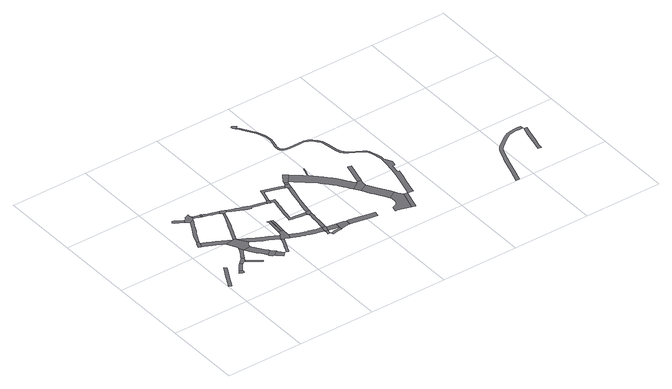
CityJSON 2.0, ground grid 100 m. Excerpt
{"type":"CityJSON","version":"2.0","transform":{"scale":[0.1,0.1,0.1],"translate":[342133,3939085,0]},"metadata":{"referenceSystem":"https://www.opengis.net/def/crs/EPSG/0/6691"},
"CityObjects":{
"road1":{"type":"Road","attributes":{"RoadStructureAttribute.sectionType":"1"},"geometry":[{"type":"MultiSurface","lod":"1","boundaries":[[[0,1,2,3,4,5,6,7,8,9,10,11,12,13,14]]]}]},
"road2":{"type":"Road","geometry":[{"type":"MultiSurface","lod":"1","boundaries":[[[15,16,17,18,19,20,21]]]}]},
"road3":{"type":"Road","attributes":{"RoadStructureAttribute.sectionType":"1"},"geometry":[{"type":"MultiSurface","lod":"1","boundaries":[[[22,23,24,25,26,16,15,27,28,29,30,31]]]}]},
"road4":{"type":"Road","geometry":[{"type":"MultiSurface","lod":"1","boundaries":[[[32,33,34,35,36,37,38,39,40,41]]]}]},
"road5":{"type":"Road","geometry":[{"type":"MultiSurface","lod":"1","boundaries":[[[42,43,44,45,46,47,48,22,31,49,50,51,52]]]}]},
"road6":{"type":"Road","attributes":{"RoadStructureAttribute.sectionType":"1"},"geometry":[{"type":"MultiSurface","lod":"1","boundaries":[[[51,53,54,55,56,57,58,59,60,52]]]}]},
"road7":{"type":"Road","attributes":{"RoadStructureAttribute.sectionType":"1"},"geometry":[{"type":"MultiSurface","lod":"1","boundaries":[[[61,62,63,64,65,66,67,68,69,70,44,43]]]}]},
"road8":{"type":"Road","attributes":{"function":"3","RoadStructureAttribute.sectionType":"1"},"geometry":[{"type":"MultiSurface","lod":"1","boundaries":[[[71,72,73,74,75,76,77,33,32,78,79,80,81,82,83,84,85]]]}]},
"road9":{"type":"Road","attributes":{"RoadStructureAttribute.sectionType":"1"},"geometry":[{"type":"MultiSurface","lod":"1","boundaries":[[[86,87,88,89,90,91,92,93,94,37,36,95,96,97,98,99,100,101,102,103]]]}]},
"road10":{"type":"Road","attributes":{"RoadStructureAttribute.sectionType":"1"},"geometry":[{"type":"MultiSurface","lod":"1","boundaries":[[[104,105,106,107,108,109,110,111]]]}]},
"road11":{"type":"Road","geometry":[{"type":"MultiSurface","lod":"1","boundaries":[[[84,112,113,114,115,66,65,116,117,118,119,120,121,122,123,124,125,85]]]}]},
"road12":{"type":"Road","attributes":{"function":"3","RoadStructureAttribute.sectionType":"1"},"geometry":[{"type":"MultiSurface","lod":"1","boundaries":[[[126,127,128,129,130,131,132,133,134,135,136,137,138,139,140,141,142,143,117,116]]]}]},
"road13":{"type":"Road","geometry":[{"type":"MultiSurface","lod":"1","boundaries":[[[144,145,146,147,148,149,150,151,152,153,104,111,154,155,86,103]]]}]},
"road14":{"type":"Road","geometry":[{"type":"MultiSurface","lod":"1","boundaries":[[[135,134,156,157,158,159,160,161,162]]]}]},
"road15":{"type":"Road","attributes":{"function":"3","RoadStructureAttribute.sectionType":"1"},"geometry":[{"type":"MultiSurface","lod":"1","boundaries":[[[161,163,164,165,166,162]]]}]},
"road16":{"type":"Road","attributes":{"RoadStructureAttribute.sectionType":"1"},"geometry":[{"type":"MultiSurface","lod":"1","boundaries":[[[145,167,168,169,170,171,172,146]]]}]},
"road17":{"type":"Road","geometry":[{"type":"MultiSurface","lod":"1","boundaries":[[[173,174,175,170,169,176,177]]]}]},
"road18":{"type":"Road","attributes":{"RoadStructureAttribute.sectionType":"1"},"geometry":[{"type":"MultiSurface","lod":"1","boundaries":[[[178,179,180,181,182,183,184,185,186,125,124,187,188,189,190,191,192,193,194,195,196]]]}]},
"road19":{"type":"Road","attributes":{"function":"3","RoadStructureAttribute.sectionType":"1"},"geometry":[{"type":"MultiSurface","lod":"1","boundaries":[[[197,198,199,200,201,202,203,204,205,206,123,122,207,208,209,210,211,212,213,214]]]}]},
"road20":{"type":"Road","attributes":{"RoadStructureAttribute.sectionType":"1"},"geometry":[{"type":"MultiSurface","lod":"1","boundaries":[[[215,216,217,218,219,220,221,222,223,224,173,177]]]}]},
"road21":{"type":"Road","attributes":{"RoadStructureAttribute.sectionType":"1"},"geometry":[{"type":"MultiSurface","lod":"1","boundaries":[[[225,226,227,228,229,230,231,232,233,234,235,236,237,238]]]}]},
"road22":{"type":"Road","geometry":[{"type":"MultiSurface","lod":"1","boundaries":[[[239,240,241,220,219,242,243,178,196,244,245,246,247]]]}]},
"road23":{"type":"Road","geometry":[{"type":"MultiSurface","lod":"1","boundaries":[[[248,249,250,251,197,214,252,225,238,253,254,255,256,257,258,259,260,261,262,263,264]]]}]},
"road24":{"type":"Road","attributes":{"RoadStructureAttribute.sectionType":"1"},"geometry":[{"type":"MultiSurface","lod":"1","boundaries":[[[263,265,266,267,268,269,264]]]}]},
"road25":{"type":"Road","attributes":{"RoadStructureAttribute.sectionType":"1"},"geometry":[{"type":"MultiSurface","lod":"1","boundaries":[[[270,271,272,273,274,262,261]]]}]},
"road26":{"type":"Road","attributes":{"RoadStructureAttribute.sectionType":"1"},"geometry":[{"type":"MultiSurface","lod":"1","boundaries":[[[275,276,277,278,279,280,281,282,283,284,239,247,285,286,287,288,289,290,291,292,293,294,295,296,297]]]}]},
"road27":{"type":"Road","attributes":{"function":"3","RoadStructureAttribute.sectionType":"1"},"geometry":[{"type":"MultiSurface","lod":"1","boundaries":[[[257,298,299,300,301,302,303,304,305,306,307,308,309,310,311,312,313,314,315,316,317,318,319,258]]]}]},
"road28":{"type":"Road","attributes":{"RoadStructureAttribute.sectionType":"1"},"geometry":[{"type":"MultiSurface","lod":"1","boundaries":[[[320,321,322,323,324,325,326,327]]]}]},
"road29":{"type":"Road","geometry":[{"type":"MultiSurface","lod":"1","boundaries":[[[328,329,330,331,309,308,324,323,332]]]}]},
"road30":{"type":"Road","geometry":[{"type":"MultiSurface","lod":"1","boundaries":[[[333,334,335,336,337,297,296,338,339]]]}]},
"road31":{"type":"Road","attributes":{"function":"3","RoadStructureAttribute.sectionType":"1"},"geometry":[{"type":"MultiSurface","lod":"1","boundaries":[[[340,341,342,343,344,345,346,347,348,349]]]}]},
"road32":{"type":"Road","attributes":{"RoadStructureAttribute.sectionType":"1"},"geometry":[{"type":"MultiSurface","lod":"1","boundaries":[[[350,351,352,353,354,355,356,357,358,359,360,361,362,363,364,365,366,367,368,369,370,371,372,373,374,375,376,377,378,379,380,381,382,383,384,385,386,333,339]]]}]},
"road33":{"type":"Road","attributes":{"function":"3","RoadStructureAttribute.sectionType":"1"},"geometry":[{"type":"MultiSurface","lod":"1","boundaries":[[[387,388,389,390,391,392,393,328,332]]]}]},
"road34":{"type":"Road","attributes":{"RoadStructureAttribute.sectionType":"1"},"geometry":[{"type":"MultiSurface","lod":"1","boundaries":[[[394,395,396,397,398,399,330,329,400,401,402,403,404,405,406]]]}]},
"road35":{"type":"Road","geometry":[{"type":"MultiSurface","lod":"1","boundaries":[[[407,408,409,368,367,410,394,406]]]}]},
"road36":{"type":"Road","geometry":[{"type":"MultiSurface","lod":"1","boundaries":[[[348,411,412,413,414,415,416,417,418,419,420,391,390,421,349]]]}]},
"road37":{"type":"Road","attributes":{"RoadStructureAttribute.sectionType":"1"},"geometry":[{"type":"MultiSurface","lod":"1","boundaries":[[[422,423,424,425,426,427,428,429,335,334,430,431,432,433,434,435,436]]]}]},
"road38":{"type":"Road","attributes":{"RoadStructureAttribute.sectionType":"1"},"geometry":[{"type":"MultiSurface","lod":"1","boundaries":[[[437,438,439,440,441,442,443,444,408,407,445,446,447,448,449,450,451,452]]]}]},
"road39":{"type":"Road","geometry":[{"type":"MultiSurface","lod":"1","boundaries":[[[453,454,422,436,455,456,437,452,457,458]]]}]},
"road40":{"type":"Road","attributes":{"function":"3","RoadStructureAttribute.sectionType":"1"},"geometry":[{"type":"MultiSurface","lod":"1","boundaries":[[[459,460,461,462,416,415,463,464,465,466,467,468]]]}]},
"road41":{"type":"Road","attributes":{"RoadStructureAttribute.sectionType":"1"},"geometry":[{"type":"MultiSurface","lod":"1","boundaries":[[[469,470,453,458]]]}]},
"road42":{"type":"Road","geometry":[{"type":"MultiSurface","lod":"1","boundaries":[[[471,472,473,474,475,476,477,478,470,469]]]}]},
"road43":{"type":"Road","attributes":{"function":"2","RoadStructureAttribute.sectionType":"1"},"geometry":[{"type":"MultiSurface","lod":"1","boundaries":[[[479,480,481,482,483,484,485,486,487,488,489,490,491,492,493,494,495,496,497,498,499,500,501,502,503,504,505,506,507,508,509,510,511,512,513,514,515,516,517,518,519,520,521,522,523,524,525,526,527,528,529,530,472,471]]]}]},
"road44":{"type":"Road","geometry":[{"type":"MultiSurface","lod":"1","boundaries":[[[531,532,533,534,501,500,535]]]}]},
"road45":{"type":"Road","geometry":[{"type":"MultiSurface","lod":"1","boundaries":[[[536,537,538,539,540,541,542,543,544,545,546,547,548,549,550,551,552,553,554,555,556,557,558]]]}]},
"road46":{"type":"Road","attributes":{"function":"2","RoadStructureAttribute.sectionType":"1"},"geometry":[{"type":"MultiSurface","lod":"1","boundaries":[[[559,560,561,531,535,562,563,564,565,536,558]]]}]},
"road47":{"type":"Road","attributes":{"function":"2","RoadStructureAttribute.sectionType":"1"},"geometry":[{"type":"MultiSurface","lod":"1","boundaries":[[[566,556,555,567]]]}]},
"road48":{"type":"Road","attributes":{"RoadStructureAttribute.sectionType":"1"},"geometry":[{"type":"MultiSurface","lod":"1","boundaries":[[[533,568,569,534]]]}]},
"road49":{"type":"Road","attributes":{"RoadStructureAttribute.sectionType":"1"},"geometry":[{"type":"MultiSurface","lod":"1","boundaries":[[[570,571,572,573,574,575,576,577,578,579,580,581,582,583,584,585,586,587,588,589,590,591,592,593,594,595,596,597,598,599,600,601,602,603,604,605,606,607,608,609,610,611,612,613,614,615,616,566,617,618,619,620,621,622,623,624,625,626,627,628,629,630,631,632,633,634,635,636,637,638,639,640,641,642,643,644,645,646,647,648,649,650,651,652,653,654,655,656,657,658,659,660,661,662,663,664,665,666,667,668,669,670,671]]]}]},
"road50":{"type":"Road","attributes":{"RoadStructureAttribute.sectionType":"1"},"geometry":[{"type":"MultiSurface","lod":"1","boundaries":[[[672,673,674,675,676,677,678,679,680,681,682,683,684,685,686,687,688,689,690,691,692,693,694,695,696,697,698,699,700,701,702,703,704,705,706,707,708,709,710,711,712,713,714,715,716,717,718,719]]]}]},
"road51":{"type":"Road","attributes":{"RoadStructureAttribute.sectionType":"1"},"geometry":[{"type":"MultiSurface","lod":"1","boundaries":[[[720,721,722,723,724,725,726,727,728,729,730,731,732,733]]]}]}
},
"vertices":[
[75,396,0],[86,417,0],[116,476,0],[138,517,0],[154,548,0],[192,618,0],[201,633,0],[165,652,0],[157,636,0],[119,567,0],[112,554,0],[81,494,0],[40,415,0],[2,346,0],[38,327,0],
[309,489,0],[270,505,0],[248,472,0],[283,450,0],[289,451,0],[300,445,0],[314,481,0],
[360,613,0],[355,608,0],[335,588,0],[308,557,0],[291,536,0],[316,503,0],[339,534,0],[353,553,0],[373,577,0],[386,587,0],
[207,1121,0],[237,1181,0],[234,1187,0],[235,1194,0],[242,1207,0],[214,1218,0],[209,1204,0],[206,1199,0],[200,1198,0],[175,1134,0],
[445,626,0],[459,655,0],[427,680,0],[405,656,0],[398,650,0],[393,645,0],[372,624,0],[409,602,0],[426,611,0],[433,606,0],[445,621,0],
[474,574,0],[556,517,0],[568,509,0],[599,486,0],[611,502,0],[585,521,0],[568,533,0],[486,590,0],
[485,697,0],[514,741,0],[524,758,0],[538,776,0],[550,791,0],[525,849,0],[512,817,0],[490,778,0],[471,748,0],[452,718,0],
[515,1042,0],[454,1075,0],[396,1105,0],[359,1126,0],[307,1149,0],[302,1152,0],[269,1167,0],[241,1106,0],[243,1105,0],[280,1088,0],[329,1066,0],[363,1047,0],[422,1015,0],[463,995,0],[570,1017,0],
[380,1556,0],[352,1501,0],[350,1497,0],[327,1451,0],[301,1406,0],[281,1373,0],[275,1363,0],[260,1337,0],[248,1311,0],[284,1295,0],[296,1318,0],[315,1352,0],[336,1386,0],[362,1432,0],[378,1465,0],[387,1483,0],[416,1536,0],[438,1585,0],
[353,1635,0],[304,1660,0],[254,1690,0],[232,1702,0],[213,1673,0],[234,1656,0],[285,1625,0],[338,1598,0],
[468,987,0],[505,911,0],[521,868,0],[525,855,0],[554,791,0],[647,803,0],[648,821,0],[656,839,0],[670,863,0],[680,872,0],[685,874,0],[608,997,0],[608,1006,0],[576,1020,0],
[578,747,0],[589,729,0],[603,706,0],[635,661,0],[673,612,0],[690,592,0],[705,574,0],[715,562,0],[717,558,0],[781,611,0],[771,623,0],[767,628,0],[759,639,0],[739,663,0],[704,710,0],[703,711,0],[674,752,0],[654,784,0],
[444,1593,0],[456,1598,0],[454,1639,0],[447,1650,0],[445,1670,0],[447,1689,0],[389,1663,0],[379,1645,0],[371,1634,0],[363,1632,0],[374,1570,0],[379,1564,0],
[718,549,0],[714,539,0],[741,507,0],[750,510,0],[760,510,0],[768,505,0],[828,554,0],
[778,495,0],[839,429,0],[894,479,0],[836,545,0],
[479,1592,0],[527,1576,0],[539,1572,0],[551,1607,0],[538,1608,0],[490,1624,0],
[570,1599,0],[568,1606,0],[557,1610,0],[546,1570,0],[558,1565,0],
[770,1470,0],[754,1419,0],[727,1354,0],[694,1284,0],[675,1243,0],[659,1209,0],[630,1145,0],[616,1111,0],[600,1075,0],[632,1061,0],[636,1071,0],[662,1131,0],[691,1195,0],[707,1229,0],[725,1269,0],[730,1281,0],[754,1342,0],[778,1411,0],[795,1462,0],
[1034,768,0],[981,796,0],[921,827,0],[857,860,0],[836,871,0],[795,893,0],[730,928,0],[702,943,0],[656,968,0],[624,986,0],[693,869,0],[756,838,0],[763,834,0],[822,802,0],[834,795,0],[888,767,0],[949,736,0],[1004,710,0],
[580,1557,0],[627,1542,0],[676,1524,0],[731,1507,0],[752,1500,0],[763,1532,0],[741,1539,0],[686,1556,0],[639,1574,0],[591,1590,0],
[1006,690,0],[973,617,0],[972,613,0],[947,557,0],[940,542,0],[916,488,0],[911,481,0],[938,466,0],[944,476,0],[968,529,0],[969,532,0],[999,601,0],[1000,603,0],[1033,678,0],
[836,1507,0],[822,1512,0],[787,1524,0],[768,1489,0],[769,1480,0],[797,1469,0],[802,1474,0],[811,1477,0],[824,1474,0],
[1056,766,0],[1054,761,0],[1051,761,0],[1048,761,0],[1006,701,0],[1039,686,0],[1046,687,0],[1070,678,0],[1093,667,0],[1101,663,0],[1123,723,0],[1121,726,0],[1119,734,0],[1128,816,0],[1104,820,0],[1097,821,0],[1063,827,0],
[1118,1047,0],[1077,1056,0],[1085,1042,0],[1078,978,0],[1070,900,0],
[1139,956,0],[1140,965,0],[1148,1039,0],[1123,1041,0],[1116,961,0],
[1267,1368,0],[1193,1388,0],[1111,1409,0],[1063,1424,0],[1029,1437,0],[992,1449,0],[966,1459,0],[944,1467,0],[928,1473,0],[899,1483,0],[880,1449,0],[923,1428,0],[948,1416,0],[965,1408,0],[1011,1385,0],[1026,1380,0],[1046,1372,0],[1093,1360,0],[1101,1376,0],[1184,1354,0],[1259,1334,0],[1284,1328,0],[1292,1362,0],
[1135,648,0],[1211,617,0],[1221,614,0],[1224,612,0],[1271,594,0],[1277,592,0],[1322,576,0],[1377,560,0],[1414,551,0],[1471,538,0],[1488,534,0],[1499,604,0],[1428,619,0],[1392,626,0],[1346,638,0],[1338,641,0],[1328,644,0],[1295,655,0],[1248,671,0],[1245,672,0],[1206,688,0],[1161,707,0],
[1517,468,0],[1518,491,0],[1518,493,0],[1520,517,0],[1491,530,0],[1488,494,0],[1488,493,0],[1487,469,0],
[1548,586,0],[1543,593,0],[1505,608,0],[1502,605,0],[1527,519,0],
[1335,1355,0],[1337,1362,0],[1308,1370,0],[1305,1366,0],[1300,1363,0],[1291,1326,0],[1324,1317,0],
[1615,477,0],[1600,474,0],[1570,469,0],[1528,461,0],[1534,426,0],[1568,433,0],[1621,443,0],[1650,448,0],[1666,451,0],[1659,485,0],
[1357,1308,0],[1361,1305,0],[1361,1299,0],[1356,1274,0],[1344,1217,0],[1342,1208,0],[1329,1136,0],[1322,1103,0],[1313,1056,0],[1301,986,0],[1300,969,0],[1294,934,0],[1296,932,0],[1349,924,0],[1371,921,0],[1379,920,0],[1449,908,0],[1517,897,0],[1523,936,0],[1455,948,0],[1378,960,0],[1371,950,0],[1361,952,0],[1336,956,0],[1330,959,0],[1330,966,0],[1331,982,0],[1343,1051,0],[1358,1131,0],[1372,1202,0],[1375,1220,0],[1386,1268,0],[1394,1311,0],[1396,1322,0],[1399,1334,0],[1399,1335,0],[1357,1348,0],
[1576,509,0],[1594,506,0],[1615,502,0],[1661,494,0],[1670,564,0],[1627,571,0],[1592,578,0],
[1535,887,0],[1531,849,0],[1528,822,0],[1526,798,0],[1519,730,0],[1511,650,0],[1544,603,0],[1550,646,0],[1558,726,0],[1565,794,0],[1571,845,0],[1573,862,0],[1575,883,0],
[1582,941,0],[1543,946,0],[1535,939,0],[1528,895,0],
[1695,456,0],[1758,466,0],[1760,467,0],[1765,468,0],[1786,471,0],[1797,541,0],[1769,546,0],[1761,547,0],[1759,548,0],[1706,558,0],[1661,489,0],
[1638,1483,0],[1574,1502,0],[1520,1519,0],[1441,1542,0],[1366,1567,0],[1351,1509,0],[1326,1426,0],[1314,1391,0],[1338,1367,0],[1382,1517,0],[1395,1513,0],[1429,1504,0],[1508,1480,0],[1563,1463,0],[1627,1444,0],
[1644,1415,0],[1614,1296,0],[1612,1287,0],[1588,1183,0],[1571,1104,0],[1569,1098,0],[1557,1034,0],[1548,986,0],[1588,979,0],[1596,1026,0],[1603,1062,0],[1609,1090,0],[1627,1174,0],[1653,1286,0],[1658,1306,0],[1683,1405,0],
[1651,1491,0],[1647,1485,0],[1638,1438,0],[1645,1429,0],[1683,1406,0],[1702,1478,0],
[2139,474,0],[2059,492,0],[1904,522,0],[1822,537,0],[1796,471,0],[1814,468,0],[1891,453,0],[2044,424,0],[2139,411,0],[2154,471,0],
[1710,1510,0],[1668,1529,0],
[1719,1520,0],[1794,1613,0],[1774,1629,0],[1772,1631,0],[1743,1651,0],[1742,1652,0],[1674,1553,0],[1674,1542,0],
[1736,1507,0],[1770,1477,0],[1772,1476,0],[1801,1451,0],[1834,1423,0],[1866,1393,0],[1868,1391,0],[1915,1351,0],[1973,1291,0],[1989,1275,0],[2000,1265,0],[2025,1239,0],[2057,1204,0],[2060,1201,0],[2084,1170,0],[2115,1128,0],[2123,1116,0],[2141,1091,0],[2155,1070,0],[2176,1039,0],[2201,1001,0],[2218,974,0],[2319,1040,0],[2312,1050,0],[2300,1068,0],[2276,1105,0],[2254,1138,0],[2239,1160,0],[2212,1198,0],[2179,1242,0],[2168,1256,0],[2153,1278,0],[2112,1321,0],[2084,1350,0],[2072,1361,0],[2058,1375,0],[2042,1392,0],[2002,1434,0],[1991,1445,0],[1983,1453,0],[1971,1466,0],[1966,1472,0],[1963,1477,0],[2002,1581,0],[2010,1603,0],[2001,1606,0],[1991,1582,0],[1956,1488,0],[1950,1480,0],[1916,1510,0],[1847,1571,0],[1816,1595,0],
[2373,954,0],[2371,1005,0],[2383,1042,0],[2335,1055,0],[2268,895,0],
[2448,589,0],[2452,567,0],[2454,551,0],[2454,534,0],[2453,513,0],[2451,500,0],[2447,486,0],[2442,475,0],[2437,467,0],[2432,460,0],[2425,454,0],[2415,448,0],[2402,442,0],[2385,435,0],[2367,430,0],[2362,428,0],[2346,364,0],[2368,358,0],[2374,356,0],[2534,309,0],[2609,564,0],[2570,618,0],[2551,651,0],
[2517,707,0],[2474,777,0],[2431,849,0],[2327,789,0],[2337,773,0],[2372,714,0],[2415,644,0],
[2660,551,0],[2585,294,0],
[2462,1328,0],[2414,1342,0],
[1871,2630,0],[1895,2590,0],[1977,2455,0],[2010,2373,0],[2019,2338,0],[2029,2266,0],[2015,2205,0],[1994,2138,0],[1991,2114,0],[1994,2071,0],[2001,2053,0],[2010,2042,0],[2021,2029,0],[2040,2015,0],[2064,2010,0],[2111,2008,0],[2252,2006,0],[2308,2005,0],[2353,1990,0],[2392,1963,0],[2430,1918,0],[2456,1882,0],[2475,1800,0],[2494,1668,0],[2514,1612,0],[2528,1595,0],[2540,1580,0],[2581,1541,0],[2647,1503,0],[2726,1456,0],[2753,1439,0],[2768,1419,0],[2777,1382,0],[2791,1327,0],[2800,1287,0],[2805,1259,0],[2806,1234,0],[2807,1215,0],[2792,1114,0],[2789,1090,0],[2787,1077,0],[2776,1019,0],[2764,944,0],[2752,868,0],[2722,764,0],[2674,590,0],[2670,578,0],[2732,538,0],[2736,559,0],[2777,729,0],[2783,750,0],[2811,853,0],[2829,930,0],[2811,935,0],[2805,936,0],[2826,1056,0],[2859,1053,0],[2879,1126,0],[2852,1178,0],[2827,1221,0],[2825,1262,0],[2823,1275,0],[2811,1332,0],[2797,1387,0],[2786,1427,0],[2767,1454,0],[2730,1478,0],[2593,1558,0],[2554,1594,0],[2551,1598,0],[2532,1622,0],[2514,1672,0],[2496,1802,0],[2474,1891,0],[2444,1935,0],[2406,1978,0],[2362,2008,0],[2312,2025,0],[2252,2026,0],[2112,2028,0],[2067,2030,0],[2049,2034,0],[2035,2044,0],[2025,2056,0],[2019,2064,0],[2014,2076,0],[2011,2114,0],[2014,2133,0],[2035,2201,0],[2049,2265,0],[2039,2342,0],[2029,2379,0],[1995,2464,0],[1887,2641,0],[1862,2676,0],[1874,2675,0],[1884,2691,0],[1851,2714,0],[1838,2727,0],[1814,2713,0],[1828,2689,0],[1846,2664,0],
[3810,8,0],[3862,169,0],[3907,309,0],[3931,384,0],[3941,409,0],[3973,487,0],[3993,543,0],[3999,559,0],[4004,566,0],[4020,585,0],[4040,606,0],[4075,631,0],[4081,636,0],[4152,691,0],[4188,715,0],[4208,727,0],[4228,736,0],[4247,742,0],[4282,747,0],[4318,751,0],[4376,751,0],[4404,751,0],[4416,749,0],[4416,793,0],[4375,793,0],[4315,793,0],[4277,788,0],[4238,783,0],[4213,775,0],[4189,764,0],[4166,750,0],[4149,739,0],[4128,725,0],[4056,670,0],[4033,653,0],[4013,638,0],[3989,614,0],[3970,592,0],[3961,578,0],[3954,559,0],[3939,518,0],[3933,502,0],[3902,424,0],[3891,397,0],[3860,300,0],[3822,181,0],[3767,11,0],[3810,5,0],
[4406,686,0],[4390,626,0],[4358,491,0],[4357,486,0],[4331,382,0],[4321,342,0],[4360,332,0],[4374,389,0],[4394,468,0],[4397,481,0],[4429,616,0],[4445,676,0],[4458,730,0],[4418,735,0]
]}
